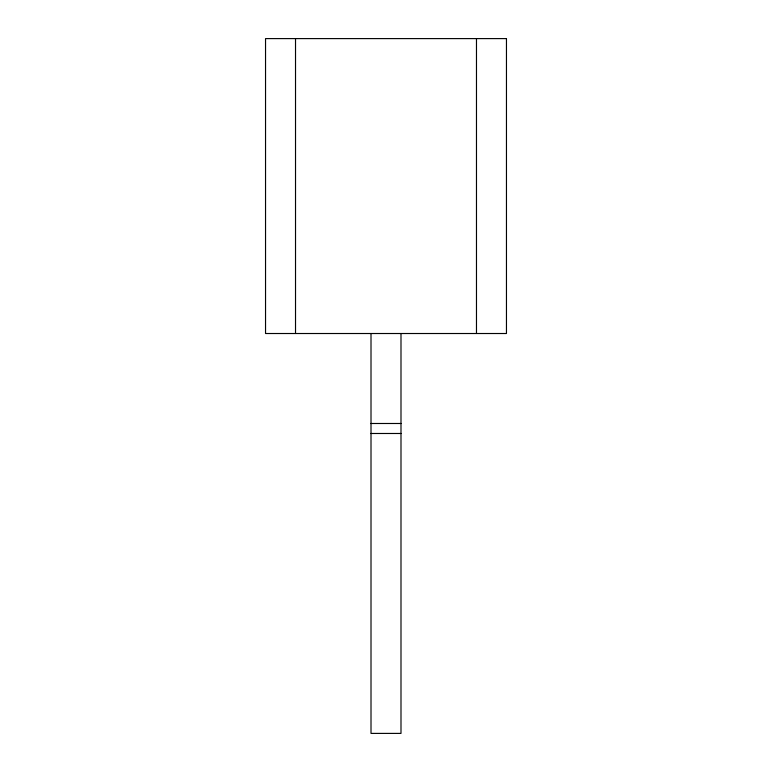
<?xml version="1.0" encoding="UTF-8"?>
<svg xmlns="http://www.w3.org/2000/svg" width="772" height="772" viewBox="0 0 772 772"><rect width="100%" height="100%" fill="white"/><g stroke="black" fill="none" stroke-linecap="round" stroke-linejoin="round"><path stroke-width="1.16" d="M371.004 423.49L400.996 423.49M371.004 433.488L400.996 433.488M476.478 38.6L476.478 333.514M400.996 333.514L400.996 733.4L371.004 733.4L371.004 333.514M295.522 38.6L295.522 333.514M506.461 38.6L265.539 38.6L265.539 333.514L506.461 333.514L506.461 38.6"/></g></svg>
